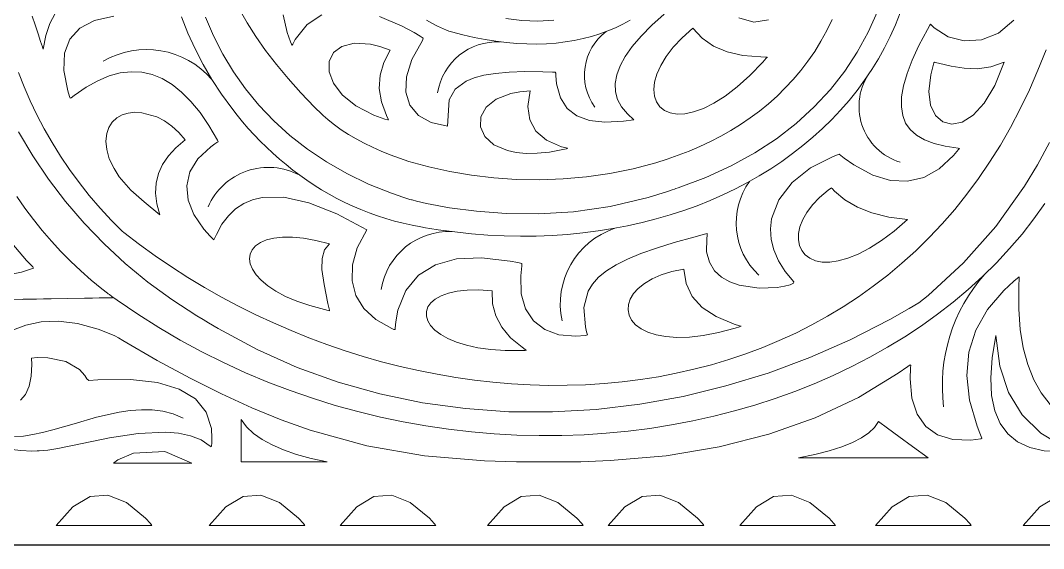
# Model space of a CAD drawing. Header units: inches. Extents: x 249 to 1192, y -18 to 440.
# Drawn here: x 711.818 to 712.481, y 263.882 to 264.225 of the extents above; entities that cross this region are included whole.
import ezdxf

# ---------------------------------------------------------------- set-up
doc = ezdxf.new("R2010")
doc.units = ezdxf.units.IN
doc.header["$MEASUREMENT"] = 0
doc.layers.add('KACA', color=141, linetype='Continuous', lineweight=30)
doc.layers.add('KUSEN', color=16, linetype='Continuous', lineweight=15)

# ---------------------------------------------------------------- blocks, each defined once
blk = doc.blocks.new('GORGA')
blk.add_lwpolyline([(366.59218, 151.19092), (367.59218, 151.19092), (367.59218, 149.19092), (366.59218, 149.19092)], close=True)
blk.add_lwpolyline([(366.59218, 151.19092), (367.59218, 151.19092), (367.59218, 149.19092), (366.59218, 149.19092)], close=True)
at = {"lineweight": 9}
for points in [[(366.76395, 149.45182), (366.77171, 149.43738), (366.78012, 149.42348), (366.79878, 149.39741), (366.81968, 149.37376), (366.84262, 149.35269), (366.84865, 149.34784), (366.85483, 149.34408), (366.86737, 149.33698), (366.89302, 149.32389), (366.91936, 149.31233), (366.94627, 149.30234), (366.97367, 149.29396), (367.00145, 149.28721), (367.0295, 149.28214), (367.05773, 149.27877), (367.08602, 149.27715), (367.11429, 149.2773), (367.14243, 149.27928), (367.17032, 149.2831), (367.19789, 149.2888), (367.22501, 149.29643), (367.25159, 149.30601), (367.27753, 149.31758), (367.30272, 149.33117), (367.30889, 149.33489), (367.31234, 149.33698), (367.31654, 149.33947), (367.33282, 149.34995), (367.34828, 149.36123), (367.36291, 149.37326), (367.37669, 149.386), (367.38959, 149.3994), (367.40161, 149.41341), (367.41272, 149.42799), (367.42291, 149.44308), (367.43216, 149.45866)], [(366.87547, 149.53672), (366.88144, 149.52334), (366.8885, 149.5104), (366.89667, 149.49795), (366.90598, 149.48606), (366.91644, 149.47476), (366.92807, 149.46412), (366.94089, 149.45417), (366.95492, 149.44498), (366.97019, 149.43658), (366.98671, 149.42904), (367.0045, 149.4224), (367.0061, 149.42186), (367.00689, 149.42157), (367.00846, 149.42101), (367.0116, 149.41993), (367.02409, 149.41604), (367.04863, 149.41027), (367.07233, 149.40688), (367.0949, 149.40548), (367.11602, 149.4057), (367.13539, 149.40716), (367.15269, 149.40949), (367.16762, 149.41231), (367.1741, 149.41379), (367.17708, 149.41452), (367.17744, 149.41461), (367.17846, 149.41491), (367.18245, 149.41615), (367.19028, 149.41881), (367.20526, 149.42477), (367.21933, 149.43156), (367.23252, 149.43912), (367.2448, 149.44739), (367.25619, 149.45633), (367.26669, 149.46588), (367.27629, 149.47598), (367.28501, 149.48658), (367.29283, 149.49763), (367.29976, 149.50907), (367.3058, 149.52085), (367.31095, 149.53292)], [(367.08521, 149.53094), (367.09545, 149.53037), (367.10583, 149.53074), (367.11621, 149.53203)], [(366.76395, 149.45182), (366.77171, 149.43738), (366.78012, 149.42348), (366.79878, 149.39741), (366.81968, 149.37376), (366.84262, 149.35269), (366.84865, 149.34784), (366.85483, 149.34408), (366.86737, 149.33698), (366.89302, 149.32389), (366.91936, 149.31233), (366.94627, 149.30234), (366.97367, 149.29396), (367.00145, 149.28721), (367.0295, 149.28214), (367.05773, 149.27877), (367.08602, 149.27715), (367.11429, 149.2773), (367.14243, 149.27928), (367.17032, 149.2831), (367.19789, 149.2888), (367.22501, 149.29643), (367.25159, 149.30601), (367.27753, 149.31758), (367.30272, 149.33117), (367.30889, 149.33489), (367.31234, 149.33698), (367.31654, 149.33947), (367.33282, 149.34995), (367.34828, 149.36123), (367.36291, 149.37326), (367.37669, 149.386), (367.38959, 149.3994), (367.40161, 149.41341), (367.41272, 149.42799), (367.42291, 149.44308), (367.43216, 149.45866)], [(366.87547, 149.53672), (366.88144, 149.52334), (366.8885, 149.5104), (366.89667, 149.49795), (366.90598, 149.48606), (366.91644, 149.47476), (366.92807, 149.46412), (366.94089, 149.45417), (366.95492, 149.44498), (366.97019, 149.43658), (366.98671, 149.42904), (367.0045, 149.4224), (367.0061, 149.42186), (367.00689, 149.42157), (367.00846, 149.42101), (367.0116, 149.41993), (367.02409, 149.41604), (367.04863, 149.41027), (367.07233, 149.40688), (367.0949, 149.40548), (367.11602, 149.4057), (367.13539, 149.40716), (367.15269, 149.40949), (367.16762, 149.41231), (367.1741, 149.41379), (367.17708, 149.41452), (367.17744, 149.41461), (367.17846, 149.41491), (367.18245, 149.41615), (367.19028, 149.41881), (367.20526, 149.42477), (367.21933, 149.43156), (367.23252, 149.43912), (367.2448, 149.44739), (367.25619, 149.45633), (367.26669, 149.46588), (367.27629, 149.47598), (367.28501, 149.48658), (367.29283, 149.49763), (367.29976, 149.50907), (367.3058, 149.52085), (367.31095, 149.53292)], [(367.08521, 149.53094), (367.09545, 149.53037), (367.10583, 149.53074), (367.11621, 149.53203)], [(367.26052, 149.53441), (367.25803, 149.52299), (367.25582, 149.51705), (367.25517, 149.51555), (367.25483, 149.5148), (367.25443, 149.51552), (367.25278, 149.51851), (367.24498, 149.52822), (367.23546, 149.5344)], [(367.19818, 149.53346), (367.18343, 149.52718), (367.17572, 149.52301), (367.17179, 149.52067), (367.1698, 149.51944), (367.17025, 149.51792), (367.17717, 149.50558), (367.18073, 149.49433), (367.1811, 149.48438), (367.17844, 149.47597), (367.17294, 149.46935), (367.16475, 149.46475), (367.15405, 149.46241), (367.1529, 149.47938), (367.14918, 149.48627), (367.14193, 149.49159), (367.13678, 149.49364), (367.13049, 149.49528), (367.12299, 149.49651), (367.11418, 149.4973), (367.104, 149.49766), (367.09234, 149.49757), (367.08594, 149.49736), (367.08427, 149.49729), (367.08395, 149.49668), (367.08389, 149.49524), (367.08335, 149.48985), (367.08086, 149.48075), (367.07648, 149.47382), (367.07022, 149.46894), (367.06207, 149.466), (367.05203, 149.46489), (367.04009, 149.4655), (367.03342, 149.46642), (367.0375, 149.47038), (367.04126, 149.47484), (367.04384, 149.47958), (367.04523, 149.4846), (367.04543, 149.48991), (367.04445, 149.4955), (367.04227, 149.50137), (367.03891, 149.50753), (367.03436, 149.51398), (367.02862, 149.52071), (367.02169, 149.52772), (367.01357, 149.53502)], [(366.96521, 149.53255), (366.95548, 149.52979), (366.94602, 149.5313)], [(367.37038, 149.53365), (367.38294, 149.53079), (367.39245, 149.52584), (367.39893, 149.5188), (367.40236, 149.50967), (367.40276, 149.49845), (367.40012, 149.48515), (367.39898, 149.48149), (367.39867, 149.48056), (367.39796, 149.48064), (367.396, 149.48216), (367.3883, 149.48754), (367.38076, 149.49178), (367.37339, 149.49487), (367.36618, 149.49681), (367.35913, 149.49761), (367.35226, 149.49726), (367.34555, 149.49577), (367.339, 149.49313), (367.33262, 149.48935), (367.32641, 149.48442), (367.32036, 149.47835), (367.31448, 149.47113), (367.30876, 149.46276), (367.30321, 149.45325), (367.30282, 149.45216), (367.30354, 149.45172), (367.30492, 149.45083), (367.30754, 149.44901), (367.31591, 149.44121), (367.32104, 149.43273), (367.32307, 149.42374), (367.32214, 149.41444), (367.31839, 149.40501), (367.31198, 149.39562), (367.30781, 149.391), (367.30549, 149.38872), (367.30386, 149.39215), (367.30024, 149.39872), (367.29609, 149.40424), (367.2914, 149.40872), (367.28618, 149.41219), (367.28043, 149.41465), (367.27416, 149.41614), (367.26006, 149.41626), (367.24392, 149.41269), (367.22577, 149.40557), (367.20645, 149.39506), (367.21253, 149.38354), (367.21566, 149.37251), (367.21593, 149.36214), (367.21342, 149.35264), (367.20824, 149.3442), (367.20048, 149.33701), (367.19023, 149.33126), (367.18877, 149.33065), (367.18808, 149.33045), (367.18802, 149.3315), (367.18765, 149.33555), (367.18627, 149.34309), (367.18113, 149.35591), (367.17293, 149.3657), (367.16188, 149.37249), (367.14816, 149.37628), (367.13197, 149.37708), (367.11349, 149.37491), (367.10854, 149.3739), (367.10601, 149.37332), (367.10587, 149.37182), (367.10664, 149.36538), (367.10625, 149.35377), (367.10344, 149.344), (367.09833, 149.3362), (367.09111, 149.33054), (367.0819, 149.32716), (367.07088, 149.32621), (367.06474, 149.3267), (367.06346, 149.32716), (367.06392, 149.32894), (367.06469, 149.33237), (367.06565, 149.34477), (367.06293, 149.3553), (367.06006, 149.35999), (367.05612, 149.36437), (367.05107, 149.36849), (367.04484, 149.37239), (367.0374, 149.37612), (367.02869, 149.37974), (367.01867, 149.3833), (367.00728, 149.38685), (366.99447, 149.39043), (366.98752, 149.39225), (366.98573, 149.3927), (366.9858, 149.39162), (366.98612, 149.38928), (366.98613, 149.38094), (366.98434, 149.37411), (366.98102, 149.36867), (366.97649, 149.36446), (366.97104, 149.36136), (366.96496, 149.35924), (366.95213, 149.3574), (366.94037, 149.35786), (366.93564, 149.35862), (366.93206, 149.35955), (366.92995, 149.36053), (366.92959, 149.36141), (366.93517, 149.36809), (366.9396, 149.37512), (366.94263, 149.38209), (366.94433, 149.38897), (366.94477, 149.39571), (366.94402, 149.40227), (366.93927, 149.41465), (366.93066, 149.42576), (366.91878, 149.43524), (366.90422, 149.44273), (366.90027, 149.44408), (366.89706, 149.44159), (366.89074, 149.43719), (366.87854, 149.43064), (366.86692, 149.42712), (366.85588, 149.42662), (366.84541, 149.42914), (366.83552, 149.43467), (366.82621, 149.44323), (366.82397, 149.44584), (366.82287, 149.44722), (366.82232, 149.44792), (366.82309, 149.44816), (366.83147, 149.44938), (366.83877, 149.45115), (366.84498, 149.45352), (366.85011, 149.45649), (366.85417, 149.4601), (366.85717, 149.46437), (366.85909, 149.46932), (366.85996, 149.47497), (366.85977, 149.48135), (366.85852, 149.48849), (366.85623, 149.49639), (366.8529, 149.5051), (366.84852, 149.51463), (366.84311, 149.52501), (366.8416, 149.52774), (366.84096, 149.52835), (366.84051, 149.52786), (366.83862, 149.52599), (366.8297, 149.52029), (366.81924, 149.51764), (366.80807, 149.51835), (366.79704, 149.5227), (366.78698, 149.531)], [(367.44625, 149.39781), (367.42693, 149.37529), (367.42427, 149.37259), (367.42292, 149.37125), (367.42235, 149.37034), (367.42495, 149.36937), (367.43018, 149.36771), (367.4407, 149.3656)], [(367.44416, 149.25358), (367.43068, 149.25203), (367.42338, 149.25181), (367.41993, 149.25184), (367.41872, 149.25187), (367.41316, 149.2524), (367.40656, 149.25349), (367.39093, 149.25671), (367.37316, 149.26035), (367.35463, 149.2632), (367.33667, 149.26407), (367.32833, 149.26338), (367.32064, 149.26174), (367.31378, 149.25901), (367.3079, 149.25503), (367.30724, 149.25444), (367.30707, 149.25512), (367.30691, 149.25682), (367.30676, 149.26012), (367.30713, 149.26632), (367.31052, 149.27706), (367.31745, 149.28562), (367.32792, 149.29198), (367.34194, 149.29615), (367.3595, 149.29813), (367.3806, 149.29792), (367.38643, 149.29753), (367.38775, 149.29849), (367.38917, 149.30069), (367.39254, 149.30453), (367.40139, 149.30992), (367.41306, 149.31229), (367.41995, 149.31234), (367.42361, 149.31203), (367.42349, 149.30796), (367.42391, 149.30039), (367.42524, 149.2938), (367.42754, 149.28848), (367.43087, 149.28469)], [(367.43606, 149.33005), (367.42744, 149.33344), (367.41749, 149.33546), (367.40629, 149.33586), (367.39391, 149.33437), (367.38041, 149.33071), (367.37327, 149.32798), (367.36961, 149.32638), (367.36739, 149.32522), (367.36452, 149.3235), (367.34219, 149.31056), (367.32092, 149.29901), (367.30056, 149.28879), (367.28093, 149.27982), (367.26187, 149.27205), (367.24319, 149.26541), (367.20636, 149.25523), (367.16909, 149.24874), (367.13002, 149.24542), (367.1094, 149.24477), (367.08783, 149.24472), (367.06766, 149.24488), (367.04867, 149.24555), (367.01227, 149.24876), (366.97798, 149.25446), (366.9458, 149.26265), (366.91573, 149.27334), (366.88778, 149.28652), (366.86194, 149.30219), (366.85581, 149.3065), (366.8543, 149.3076), (366.85375, 149.3075), (366.85392, 149.30566), (366.85426, 149.29859), (366.85316, 149.28605), (366.84978, 149.27573), (366.84418, 149.26775), (366.83646, 149.2622), (366.82668, 149.25922), (366.81494, 149.2589), (366.80836, 149.25978), (366.80779, 149.26014), (366.80827, 149.26125), (366.8092, 149.26346), (366.81091, 149.26783), (366.81579, 149.28476), (366.81756, 149.30079), (366.81623, 149.31592), (366.81178, 149.33016), (366.80422, 149.34349), (366.79356, 149.35592), (366.78706, 149.3618), (366.78352, 149.36465), (366.78376, 149.3577), (366.78383, 149.34366), (366.78288, 149.33063), (366.78092, 149.31866), (366.77799, 149.30777), (366.77409, 149.29801), (366.76925, 149.28941), (366.76348, 149.282)], [(367.26052, 149.53441), (367.25803, 149.52299), (367.25582, 149.51705), (367.25517, 149.51555), (367.25483, 149.5148), (367.25443, 149.51552), (367.25278, 149.51851), (367.24498, 149.52822), (367.23546, 149.5344)], [(367.19818, 149.53346), (367.18343, 149.52718), (367.17572, 149.52301), (367.17179, 149.52067), (367.1698, 149.51944), (367.17025, 149.51792), (367.17717, 149.50558), (367.18073, 149.49433), (367.1811, 149.48438), (367.17844, 149.47597), (367.17294, 149.46935), (367.16475, 149.46475), (367.15405, 149.46241), (367.1529, 149.47938), (367.14918, 149.48627), (367.14193, 149.49159), (367.13678, 149.49364), (367.13049, 149.49528), (367.12299, 149.49651), (367.11418, 149.4973), (367.104, 149.49766), (367.09234, 149.49757), (367.08594, 149.49736), (367.08427, 149.49729), (367.08395, 149.49668), (367.08389, 149.49524), (367.08335, 149.48985), (367.08086, 149.48075), (367.07648, 149.47382), (367.07022, 149.46894), (367.06207, 149.466), (367.05203, 149.46489), (367.04009, 149.4655), (367.03342, 149.46642), (367.0375, 149.47038), (367.04126, 149.47484), (367.04384, 149.47958), (367.04523, 149.4846), (367.04543, 149.48991), (367.04445, 149.4955), (367.04227, 149.50137), (367.03891, 149.50753), (367.03436, 149.51398), (367.02862, 149.52071), (367.02169, 149.52772), (367.01357, 149.53502)], [(366.96521, 149.53255), (366.95548, 149.52979), (366.94602, 149.5313)], [(367.37038, 149.53365), (367.38294, 149.53079), (367.39245, 149.52584), (367.39893, 149.5188), (367.40236, 149.50967), (367.40276, 149.49845), (367.40012, 149.48515), (367.39898, 149.48149), (367.39867, 149.48056), (367.39796, 149.48064), (367.396, 149.48216), (367.3883, 149.48754), (367.38076, 149.49178), (367.37339, 149.49487), (367.36618, 149.49681), (367.35913, 149.49761), (367.35226, 149.49726), (367.34555, 149.49577), (367.339, 149.49313), (367.33262, 149.48935), (367.32641, 149.48442), (367.32036, 149.47835), (367.31448, 149.47113), (367.30876, 149.46276), (367.30321, 149.45325), (367.30282, 149.45216), (367.30354, 149.45172), (367.30492, 149.45083), (367.30754, 149.44901), (367.31591, 149.44121), (367.32104, 149.43273), (367.32307, 149.42374), (367.32214, 149.41444), (367.31839, 149.40501), (367.31198, 149.39562), (367.30781, 149.391), (367.30549, 149.38872), (367.30386, 149.39215), (367.30024, 149.39872), (367.29609, 149.40424), (367.2914, 149.40872), (367.28618, 149.41219), (367.28043, 149.41465), (367.27416, 149.41614), (367.26006, 149.41626), (367.24392, 149.41269), (367.22577, 149.40557), (367.20645, 149.39506), (367.21253, 149.38354), (367.21566, 149.37251), (367.21593, 149.36214), (367.21342, 149.35264), (367.20824, 149.3442), (367.20048, 149.33701), (367.19023, 149.33126), (367.18877, 149.33065), (367.18808, 149.33045), (367.18802, 149.3315), (367.18765, 149.33555), (367.18627, 149.34309), (367.18113, 149.35591), (367.17293, 149.3657), (367.16188, 149.37249), (367.14816, 149.37628), (367.13197, 149.37708), (367.11349, 149.37491), (367.10854, 149.3739), (367.10601, 149.37332), (367.10587, 149.37182), (367.10664, 149.36538), (367.10625, 149.35377), (367.10344, 149.344), (367.09833, 149.3362), (367.09111, 149.33054), (367.0819, 149.32716), (367.07088, 149.32621), (367.06474, 149.3267), (367.06346, 149.32716), (367.06392, 149.32894), (367.06469, 149.33237), (367.06565, 149.34477), (367.06293, 149.3553), (367.06006, 149.35999), (367.05612, 149.36437), (367.05107, 149.36849), (367.04484, 149.37239), (367.0374, 149.37612), (367.02869, 149.37974), (367.01867, 149.3833), (367.00728, 149.38685), (366.99447, 149.39043), (366.98752, 149.39225), (366.98573, 149.3927), (366.9858, 149.39162), (366.98612, 149.38928), (366.98613, 149.38094), (366.98434, 149.37411), (366.98102, 149.36867), (366.97649, 149.36446), (366.97104, 149.36136), (366.96496, 149.35924), (366.95213, 149.3574), (366.94037, 149.35786), (366.93564, 149.35862), (366.93206, 149.35955), (366.92995, 149.36053), (366.92959, 149.36141), (366.93517, 149.36809), (366.9396, 149.37512), (366.94263, 149.38209), (366.94433, 149.38897), (366.94477, 149.39571), (366.94402, 149.40227), (366.93927, 149.41465), (366.93066, 149.42576), (366.91878, 149.43524), (366.90422, 149.44273), (366.90027, 149.44408), (366.89706, 149.44159), (366.89074, 149.43719), (366.87854, 149.43064), (366.86692, 149.42712), (366.85588, 149.42662), (366.84541, 149.42914), (366.83552, 149.43467), (366.82621, 149.44323), (366.82397, 149.44584), (366.82287, 149.44722), (366.82232, 149.44792), (366.82309, 149.44816), (366.83147, 149.44938), (366.83877, 149.45115), (366.84498, 149.45352), (366.85011, 149.45649), (366.85417, 149.4601), (366.85717, 149.46437), (366.85909, 149.46932), (366.85996, 149.47497), (366.85977, 149.48135), (366.85852, 149.48849), (366.85623, 149.49639), (366.8529, 149.5051), (366.84852, 149.51463), (366.84311, 149.52501), (366.8416, 149.52774), (366.84096, 149.52835), (366.84051, 149.52786), (366.83862, 149.52599), (366.8297, 149.52029), (366.81924, 149.51764), (366.80807, 149.51835), (366.79704, 149.5227), (366.78698, 149.531)], [(367.44625, 149.39781), (367.42693, 149.37529), (367.42427, 149.37259), (367.42292, 149.37125), (367.42235, 149.37034), (367.42495, 149.36937), (367.43018, 149.36771), (367.4407, 149.3656)], [(367.44416, 149.25358), (367.43068, 149.25203), (367.42338, 149.25181), (367.41993, 149.25184), (367.41872, 149.25187), (367.41316, 149.2524), (367.40656, 149.25349), (367.39093, 149.25671), (367.37316, 149.26035), (367.35463, 149.2632), (367.33667, 149.26407), (367.32833, 149.26338), (367.32064, 149.26174), (367.31378, 149.25901), (367.3079, 149.25503), (367.30724, 149.25444), (367.30707, 149.25512), (367.30691, 149.25682), (367.30676, 149.26012), (367.30713, 149.26632), (367.31052, 149.27706), (367.31745, 149.28562), (367.32792, 149.29198), (367.34194, 149.29615), (367.3595, 149.29813), (367.3806, 149.29792), (367.38643, 149.29753), (367.38775, 149.29849), (367.38917, 149.30069), (367.39254, 149.30453), (367.40139, 149.30992), (367.41306, 149.31229), (367.41995, 149.31234), (367.42361, 149.31203), (367.42349, 149.30796), (367.42391, 149.30039), (367.42524, 149.2938), (367.42754, 149.28848), (367.43087, 149.28469)], [(367.43606, 149.33005), (367.42744, 149.33344), (367.41749, 149.33546), (367.40629, 149.33586), (367.39391, 149.33437), (367.38041, 149.33071), (367.37327, 149.32798), (367.36961, 149.32638), (367.36739, 149.32522), (367.36452, 149.3235), (367.34219, 149.31056), (367.32092, 149.29901), (367.30056, 149.28879), (367.28093, 149.27982), (367.26187, 149.27205), (367.24319, 149.26541), (367.20636, 149.25523), (367.16909, 149.24874), (367.13002, 149.24542), (367.1094, 149.24477), (367.08783, 149.24472), (367.06766, 149.24488), (367.04867, 149.24555), (367.01227, 149.24876), (366.97798, 149.25446), (366.9458, 149.26265), (366.91573, 149.27334), (366.88778, 149.28652), (366.86194, 149.30219), (366.85581, 149.3065), (366.8543, 149.3076), (366.85375, 149.3075), (366.85392, 149.30566), (366.85426, 149.29859), (366.85316, 149.28605), (366.84978, 149.27573), (366.84418, 149.26775), (366.83646, 149.2622), (366.82668, 149.25922), (366.81494, 149.2589), (366.80836, 149.25978), (366.80779, 149.26014), (366.80827, 149.26125), (366.8092, 149.26346), (366.81091, 149.26783), (366.81579, 149.28476), (366.81756, 149.30079), (366.81623, 149.31592), (366.81178, 149.33016), (366.80422, 149.34349), (366.79356, 149.35592), (366.78706, 149.3618), (366.78352, 149.36465), (366.78376, 149.3577), (366.78383, 149.34366), (366.78288, 149.33063), (366.78092, 149.31866), (366.77799, 149.30777), (366.77409, 149.29801), (366.76925, 149.28941), (366.76348, 149.282)], [(367.43321, 149.41672), (367.42794, 149.40921), (367.42244, 149.40189), (367.41673, 149.39478), (367.4108, 149.38788), (367.40466, 149.3812), (367.39831, 149.37474), (367.39175, 149.36853), (367.38498, 149.36255), (367.37802, 149.35683), (367.37446, 149.35407), (367.37401, 149.35373), (367.37324, 149.35316), (367.37157, 149.35197), (367.36824, 149.34959), (367.35477, 149.34044), (367.34112, 149.33182), (367.3273, 149.32373), (367.31332, 149.31616), (367.2992, 149.3091), (367.28495, 149.30256), (367.27059, 149.29652), (367.25613, 149.29099), (367.24159, 149.28595), (367.22697, 149.2814), (367.2123, 149.27734), (367.19759, 149.27376), (367.18285, 149.27066), (367.16809, 149.26802), (367.15334, 149.26586), (367.1386, 149.26415), (367.12389, 149.2629), (367.10922, 149.2621), (367.09461, 149.26175), (367.08008, 149.26184), (367.06562, 149.26236), (367.05127, 149.26332), (367.03704, 149.26469), (367.02293, 149.26649), (367.00897, 149.26871), (366.99516, 149.27133), (366.98153, 149.27436), (366.96808, 149.27779), (366.95484, 149.28162), (366.9418, 149.28584), (366.929, 149.29044), (366.91644, 149.29542), (366.90414, 149.30077), (366.8921, 149.3065), (366.88036, 149.31259), (366.86891, 149.31903), (366.85778, 149.32584), (366.84698, 149.33299), (366.83652, 149.34049), (366.82642, 149.34833), (366.81668, 149.3565), (366.80734, 149.365), (366.79839, 149.37382), (366.78986, 149.38296), (366.78176, 149.39242), (366.7741, 149.40219), (366.7669, 149.41226)], [(367.43321, 149.41672), (367.42794, 149.40921), (367.42244, 149.40189), (367.41673, 149.39478), (367.4108, 149.38788), (367.40466, 149.3812), (367.39831, 149.37474), (367.39175, 149.36853), (367.38498, 149.36255), (367.37802, 149.35683), (367.37446, 149.35407), (367.37401, 149.35373), (367.37324, 149.35316), (367.37157, 149.35197), (367.36824, 149.34959), (367.35477, 149.34044), (367.34112, 149.33182), (367.3273, 149.32373), (367.31332, 149.31616), (367.2992, 149.3091), (367.28495, 149.30256), (367.27059, 149.29652), (367.25613, 149.29099), (367.24159, 149.28595), (367.22697, 149.2814), (367.2123, 149.27734), (367.19759, 149.27376), (367.18285, 149.27066), (367.16809, 149.26802), (367.15334, 149.26586), (367.1386, 149.26415), (367.12389, 149.2629), (367.10922, 149.2621), (367.09461, 149.26175), (367.08008, 149.26184), (367.06562, 149.26236), (367.05127, 149.26332), (367.03704, 149.26469), (367.02293, 149.26649), (367.00897, 149.26871), (366.99516, 149.27133), (366.98153, 149.27436), (366.96808, 149.27779), (366.95484, 149.28162), (366.9418, 149.28584), (366.929, 149.29044), (366.91644, 149.29542), (366.90414, 149.30077), (366.8921, 149.3065), (366.88036, 149.31259), (366.86891, 149.31903), (366.85778, 149.32584), (366.84698, 149.33299), (366.83652, 149.34049), (366.82642, 149.34833), (366.81668, 149.3565), (366.80734, 149.365), (366.79839, 149.37382), (366.78986, 149.38296), (366.78176, 149.39242), (366.7741, 149.40219), (366.7669, 149.41226)], [(366.86062, 149.53571), (366.8637, 149.52803), (366.86711, 149.52052), (366.87082, 149.51317), (366.87484, 149.50599), (366.87916, 149.49898), (366.88377, 149.49216), (366.88866, 149.48552), (366.89384, 149.47906), (366.89929, 149.4728), (366.90501, 149.46673), (366.91099, 149.46087), (366.91722, 149.45521), (366.92371, 149.44976), (366.93044, 149.44452), (366.93741, 149.4395), (366.94461, 149.4347), (366.95203, 149.43013), (366.95968, 149.42578), (366.96754, 149.42167), (366.9756, 149.4178), (366.98387, 149.41418), (366.99233, 149.4108), (367.00098, 149.40767), (367.00982, 149.40479), (367.01883, 149.40218), (367.02801, 149.39983), (367.03735, 149.39775), (367.04686, 149.39594), (367.05652, 149.39441), (367.06632, 149.39315), (367.07626, 149.39219), (367.08634, 149.39151), (367.09655, 149.39113), (367.10688, 149.39104), (367.11732, 149.39126), (367.12788, 149.39178), (367.13853, 149.39261), (367.14929, 149.39376), (367.16014, 149.39523), (367.16559, 149.39608), (367.16835, 149.39654), (367.17127, 149.39701), (367.17707, 149.3981), (367.1828, 149.39937), (367.18845, 149.40081), (367.19402, 149.40242), (367.19951, 149.40421), (367.20493, 149.40615), (367.21026, 149.40826), (367.21551, 149.41053), (367.22067, 149.41295), (367.22575, 149.41552), (367.23074, 149.41824), (367.23564, 149.4211), (367.24045, 149.42409), (367.24516, 149.42723), (367.24978, 149.43049), (367.25431, 149.43388), (367.25874, 149.4374), (367.26307, 149.44103), (367.2673, 149.44478), (367.27142, 149.44864), (367.27545, 149.45261), (367.27936, 149.45669), (367.28318, 149.46087), (367.28688, 149.46514), (367.29047, 149.46951), (367.29395, 149.47397), (367.30058, 149.48314), (367.30673, 149.49262), (367.31241, 149.50239), (367.3176, 149.51242), (367.32229, 149.52266), (367.32646, 149.5331)], [(367.03572, 149.531), (367.04037, 149.52846), (367.0452, 149.52613), (367.05021, 149.52403), (367.05539, 149.52214), (367.06073, 149.52049), (367.06625, 149.51907), (367.07192, 149.51788), (367.07776, 149.51693), (367.08374, 149.51623), (367.08988, 149.51577), (367.09617, 149.51557), (367.1026, 149.51562), (367.10918, 149.51593), (367.11589, 149.5165), (367.12274, 149.51734), (367.12972, 149.51845), (367.13682, 149.51983), (367.14405, 149.5215), (367.1514, 149.52344), (367.15326, 149.52397), (367.15415, 149.52424), (367.15466, 149.52445), (367.15666, 149.52532), (367.16052, 149.52713), (367.1642, 149.52903), (367.16771, 149.53102)], [(366.86062, 149.53571), (366.8637, 149.52803), (366.86711, 149.52052), (366.87082, 149.51317), (366.87484, 149.50599), (366.87916, 149.49898), (366.88377, 149.49216), (366.88866, 149.48552), (366.89384, 149.47906), (366.89929, 149.4728), (366.90501, 149.46673), (366.91099, 149.46087), (366.91722, 149.45521), (366.92371, 149.44976), (366.93044, 149.44452), (366.93741, 149.4395), (366.94461, 149.4347), (366.95203, 149.43013), (366.95968, 149.42578), (366.96754, 149.42167), (366.9756, 149.4178), (366.98387, 149.41418), (366.99233, 149.4108), (367.00098, 149.40767), (367.00982, 149.40479), (367.01883, 149.40218), (367.02801, 149.39983), (367.03735, 149.39775), (367.04686, 149.39594), (367.05652, 149.39441), (367.06632, 149.39315), (367.07626, 149.39219), (367.08634, 149.39151), (367.09655, 149.39113), (367.10688, 149.39104), (367.11732, 149.39126), (367.12788, 149.39178), (367.13853, 149.39261), (367.14929, 149.39376), (367.16014, 149.39523), (367.16559, 149.39608), (367.16835, 149.39654), (367.17127, 149.39701), (367.17707, 149.3981), (367.1828, 149.39937), (367.18845, 149.40081), (367.19402, 149.40242), (367.19951, 149.40421), (367.20493, 149.40615), (367.21026, 149.40826), (367.21551, 149.41053), (367.22067, 149.41295), (367.22575, 149.41552), (367.23074, 149.41824), (367.23564, 149.4211), (367.24045, 149.42409), (367.24516, 149.42723), (367.24978, 149.43049), (367.25431, 149.43388), (367.25874, 149.4374), (367.26307, 149.44103), (367.2673, 149.44478), (367.27142, 149.44864), (367.27545, 149.45261), (367.27936, 149.45669), (367.28318, 149.46087), (367.28688, 149.46514), (367.29047, 149.46951), (367.29395, 149.47397), (367.30058, 149.48314), (367.30673, 149.49262), (367.31241, 149.50239), (367.3176, 149.51242), (367.32229, 149.52266), (367.32646, 149.5331)], [(367.03572, 149.531), (367.04037, 149.52846), (367.0452, 149.52613), (367.05021, 149.52403), (367.05539, 149.52214), (367.06073, 149.52049), (367.06625, 149.51907), (367.07192, 149.51788), (367.07776, 149.51693), (367.08374, 149.51623), (367.08988, 149.51577), (367.09617, 149.51557), (367.1026, 149.51562), (367.10918, 149.51593), (367.11589, 149.5165), (367.12274, 149.51734), (367.12972, 149.51845), (367.13682, 149.51983), (367.14405, 149.5215), (367.1514, 149.52344), (367.15326, 149.52397), (367.15415, 149.52424), (367.15466, 149.52445), (367.15666, 149.52532), (367.16052, 149.52713), (367.1642, 149.52903), (367.16771, 149.53102)], [(367.28902, 149.53833), (367.28399, 149.52939), (367.27831, 149.5204), (367.27198, 149.51135), (367.26501, 149.50226), (367.25738, 149.49312), (367.24911, 149.48393), (367.24018, 149.47469), (367.23548, 149.47005), (367.23436, 149.46898), (367.23341, 149.46812), (367.23146, 149.46644), (367.22734, 149.46316), (367.22294, 149.46), (367.21828, 149.45697), (367.21336, 149.45406), (367.20819, 149.45129), (367.20279, 149.44866), (367.19717, 149.44616), (367.19134, 149.44381), (367.17911, 149.43954), (367.16617, 149.43588), (367.15263, 149.43286), (367.13858, 149.4305), (367.12412, 149.42883), (367.10933, 149.42787), (367.09431, 149.42766), (367.07915, 149.42821), (367.06395, 149.42956), (367.0488, 149.43173), (367.03379, 149.43475), (367.01901, 149.43864), (367.01174, 149.44093), (367.00457, 149.44344), (366.9975, 149.44618), (366.99054, 149.44916), (366.98372, 149.45237), (366.97703, 149.45583), (366.9705, 149.45954), (366.96414, 149.46349), (366.95794, 149.46769), (366.95194, 149.47215), (366.94613, 149.47687), (366.94054, 149.48185), (366.93516, 149.48709), (366.93003, 149.49261), (366.92513, 149.49839), (366.92049, 149.50445), (366.91613, 149.51079), (366.91204, 149.51741), (366.90824, 149.52431), (366.90475, 149.5315)], [(367.43208, 149.49719), (367.42847, 149.48792), (367.42449, 149.47873), (367.42015, 149.46963), (367.41544, 149.46064), (367.41035, 149.45175), (367.40489, 149.44299), (367.39905, 149.43435), (367.39283, 149.42585), (367.38622, 149.41749), (367.37922, 149.40929), (367.37183, 149.40124), (367.36798, 149.39729), (367.36602, 149.39532), (367.36503, 149.39435), (367.3638, 149.39337), (367.35373, 149.38567), (367.34345, 149.37827), (367.333, 149.37116), (367.32237, 149.36434), (367.31157, 149.35783), (367.30062, 149.35161), (367.28953, 149.3457), (367.2783, 149.34009), (367.26694, 149.3348), (367.25547, 149.32981), (367.2439, 149.32514), (367.23223, 149.32079), (367.22048, 149.31676), (367.20865, 149.31305), (367.19676, 149.30967), (367.18481, 149.30662), (367.17282, 149.3039), (367.1608, 149.30151), (367.14875, 149.29946), (367.13668, 149.29775), (367.12461, 149.29638), (367.11255, 149.29536), (367.1005, 149.29469), (367.08848, 149.29436), (367.07649, 149.29439), (367.06455, 149.29478), (367.05266, 149.29552), (367.04084, 149.29663), (367.02909, 149.2981), (367.01743, 149.29994), (367.00587, 149.30215), (366.99441, 149.30474), (366.98306, 149.3077), (366.97184, 149.31103), (366.96076, 149.31475), (366.94982, 149.31886), (366.93904, 149.32335), (366.92842, 149.32823), (366.91798, 149.3335), (366.90772, 149.33916), (366.89766, 149.34523), (366.8878, 149.35169), (366.87816, 149.35856), (366.86875, 149.36584), (366.85957, 149.37352), (366.85063, 149.38162), (366.84195, 149.39013), (366.83354, 149.39906), (366.8254, 149.40841), (366.81755, 149.41818), (366.80999, 149.42837), (366.80274, 149.439), (366.7958, 149.45005), (366.78919, 149.46154), (366.78291, 149.47347), (366.77698, 149.48584), (366.77141, 149.49864), (366.7662, 149.5119)], [(367.28902, 149.53833), (367.28399, 149.52939), (367.27831, 149.5204), (367.27198, 149.51135), (367.26501, 149.50226), (367.25738, 149.49312), (367.24911, 149.48393), (367.24018, 149.47469), (367.23548, 149.47005), (367.23436, 149.46898), (367.23341, 149.46812), (367.23146, 149.46644), (367.22734, 149.46316), (367.22294, 149.46), (367.21828, 149.45697), (367.21336, 149.45406), (367.20819, 149.45129), (367.20279, 149.44866), (367.19717, 149.44616), (367.19134, 149.44381), (367.17911, 149.43954), (367.16617, 149.43588), (367.15263, 149.43286), (367.13858, 149.4305), (367.12412, 149.42883), (367.10933, 149.42787), (367.09431, 149.42766), (367.07915, 149.42821), (367.06395, 149.42956), (367.0488, 149.43173), (367.03379, 149.43475), (367.01901, 149.43864), (367.01174, 149.44093), (367.00457, 149.44344), (366.9975, 149.44618), (366.99054, 149.44916), (366.98372, 149.45237), (366.97703, 149.45583), (366.9705, 149.45954), (366.96414, 149.46349), (366.95794, 149.46769), (366.95194, 149.47215), (366.94613, 149.47687), (366.94054, 149.48185), (366.93516, 149.48709), (366.93003, 149.49261), (366.92513, 149.49839), (366.92049, 149.50445), (366.91613, 149.51079), (366.91204, 149.51741), (366.90824, 149.52431), (366.90475, 149.5315)], [(367.43208, 149.49719), (367.42847, 149.48792), (367.42449, 149.47873), (367.42015, 149.46963), (367.41544, 149.46064), (367.41035, 149.45175), (367.40489, 149.44299), (367.39905, 149.43435), (367.39283, 149.42585), (367.38622, 149.41749), (367.37922, 149.40929), (367.37183, 149.40124), (367.36798, 149.39729), (367.36602, 149.39532), (367.36503, 149.39435), (367.3638, 149.39337), (367.35373, 149.38567), (367.34345, 149.37827), (367.333, 149.37116), (367.32237, 149.36434), (367.31157, 149.35783), (367.30062, 149.35161), (367.28953, 149.3457), (367.2783, 149.34009), (367.26694, 149.3348), (367.25547, 149.32981), (367.2439, 149.32514), (367.23223, 149.32079), (367.22048, 149.31676), (367.20865, 149.31305), (367.19676, 149.30967), (367.18481, 149.30662), (367.17282, 149.3039), (367.1608, 149.30151), (367.14875, 149.29946), (367.13668, 149.29775), (367.12461, 149.29638), (367.11255, 149.29536), (367.1005, 149.29469), (367.08848, 149.29436), (367.07649, 149.29439), (367.06455, 149.29478), (367.05266, 149.29552), (367.04084, 149.29663), (367.02909, 149.2981), (367.01743, 149.29994), (367.00587, 149.30215), (366.99441, 149.30474), (366.98306, 149.3077), (366.97184, 149.31103), (366.96076, 149.31475), (366.94982, 149.31886), (366.93904, 149.32335), (366.92842, 149.32823), (366.91798, 149.3335), (366.90772, 149.33916), (366.89766, 149.34523), (366.8878, 149.35169), (366.87816, 149.35856), (366.86875, 149.36584), (366.85957, 149.37352), (366.85063, 149.38162), (366.84195, 149.39013), (366.83354, 149.39906), (366.8254, 149.40841), (366.81755, 149.41818), (366.80999, 149.42837), (366.80274, 149.439), (366.7958, 149.45005), (366.78919, 149.46154), (366.78291, 149.47347), (366.77698, 149.48584), (366.77141, 149.49864), (366.7662, 149.5119)], [(367.42328, 149.53369), (367.42136, 149.52796), (367.41943, 149.52223), (367.41776, 149.51722), (367.41657, 149.51369), (367.41624, 149.51269), (367.41612, 149.51234), (367.41436, 149.52105), (367.41178, 149.52877), (367.40828, 149.53536)], [(367.42328, 149.53369), (367.42136, 149.52796), (367.41943, 149.52223), (367.41776, 149.51722), (367.41657, 149.51369), (367.41624, 149.51269), (367.41612, 149.51234), (367.41436, 149.52105), (367.41178, 149.52877), (367.40828, 149.53536)], [(367.32544, 149.27317), (367.33185, 149.27588), (367.33852, 149.27761), (367.34541, 149.27847), (367.35246, 149.27857), (367.35965, 149.27803), (367.36691, 149.27696), (367.38153, 149.27364), (367.39595, 149.26952), (367.40985, 149.26548), (367.41649, 149.26376), (367.42286, 149.2624), (367.42893, 149.2615), (367.43465, 149.26118)], [(367.43503, 149.34981), (367.42975, 149.3501), (367.42909, 149.35011), (367.42721, 149.35014), (367.42428, 149.3502), (367.42049, 149.35027), (367.41601, 149.35035), (367.411, 149.35044), (367.40012, 149.35064), (367.38924, 149.35085), (367.38424, 149.35094), (367.37975, 149.35102), (367.37596, 149.35109), (367.37304, 149.35114), (367.37116, 149.35118), (367.37049, 149.35119)], [(367.32544, 149.27317), (367.33185, 149.27588), (367.33852, 149.27761), (367.34541, 149.27847), (367.35246, 149.27857), (367.35965, 149.27803), (367.36691, 149.27696), (367.38153, 149.27364), (367.39595, 149.26952), (367.40985, 149.26548), (367.41649, 149.26376), (367.42286, 149.2624), (367.42893, 149.2615), (367.43465, 149.26118)], [(367.43503, 149.34981), (367.42975, 149.3501), (367.42909, 149.35011), (367.42721, 149.35014), (367.42428, 149.3502), (367.42049, 149.35027), (367.41601, 149.35035), (367.411, 149.35044), (367.40012, 149.35064), (367.38924, 149.35085), (367.38424, 149.35094), (367.37975, 149.35102), (367.37596, 149.35109), (367.37304, 149.35114), (367.37116, 149.35118), (367.37049, 149.35119)]]:
    blk.add_lwpolyline(points, dxfattribs=at)
for points in [[(366.99505, 149.52585), (367.002, 149.51967), (367.00777, 149.51353), (367.0124, 149.50751), (367.01593, 149.50169), (367.0184, 149.49613), (367.01986, 149.49092), (367.02035, 149.48612), (367.01991, 149.48181), (367.01859, 149.47806), (367.01643, 149.47495), (367.01348, 149.47255), (367.00977, 149.47093), (367.00535, 149.47018), (367.00027, 149.47035), (366.99456, 149.47153), (366.98828, 149.47379), (366.98146, 149.47721), (366.97414, 149.48185), (366.96638, 149.48779), (366.95821, 149.49511), (366.94968, 149.50388), (366.9475, 149.50631), (366.94695, 149.50693), (366.94683, 149.50714), (366.94704, 149.50714), (366.94784, 149.50713), (366.95099, 149.50717), (366.96268, 149.50818), (366.97293, 149.51055), (366.98175, 149.51428), (366.98912, 149.51938), (366.99505, 149.52585)], [(366.99505, 149.52585), (367.002, 149.51967), (367.00777, 149.51353), (367.0124, 149.50751), (367.01593, 149.50169), (367.0184, 149.49613), (367.01986, 149.49092), (367.02035, 149.48612), (367.01991, 149.48181), (367.01859, 149.47806), (367.01643, 149.47495), (367.01348, 149.47255), (367.00977, 149.47093), (367.00535, 149.47018), (367.00027, 149.47035), (366.99456, 149.47153), (366.98828, 149.47379), (366.98146, 149.47721), (366.97414, 149.48185), (366.96638, 149.48779), (366.95821, 149.49511), (366.94968, 149.50388), (366.9475, 149.50631), (366.94695, 149.50693), (366.94683, 149.50714), (366.94704, 149.50714), (366.94784, 149.50713), (366.95099, 149.50717), (366.96268, 149.50818), (366.97293, 149.51055), (366.98175, 149.51428), (366.98912, 149.51938), (366.99505, 149.52585)], [(367.19116, 149.51169), (367.19792, 149.51398), (367.20409, 149.51543), (367.21461, 149.51605), (367.22262, 149.51407), (367.22805, 149.50998), (367.23081, 149.50428), (367.23083, 149.4975), (367.22801, 149.49012), (367.22229, 149.48266), (367.21358, 149.47562), (367.20179, 149.4695), (367.19472, 149.46694), (367.19283, 149.46637), (367.19228, 149.46637), (367.19258, 149.46694), (367.19368, 149.4692), (367.19692, 149.47812), (367.19829, 149.48683), (367.19778, 149.49533), (367.19541, 149.50361), (367.19116, 149.51169)], [(367.19116, 149.51169), (367.19792, 149.51398), (367.20409, 149.51543), (367.21461, 149.51605), (367.22262, 149.51407), (367.22805, 149.50998), (367.23081, 149.50428), (367.23083, 149.4975), (367.22801, 149.49012), (367.22229, 149.48266), (367.21358, 149.47562), (367.20179, 149.4695), (367.19472, 149.46694), (367.19283, 149.46637), (367.19228, 149.46637), (367.19258, 149.46694), (367.19368, 149.4692), (367.19692, 149.47812), (367.19829, 149.48683), (367.19778, 149.49533), (367.19541, 149.50361), (367.19116, 149.51169)], [(366.79339, 149.50386), (366.79945, 149.48869), (366.80625, 149.47729), (366.8134, 149.46945), (366.82052, 149.46494), (366.82723, 149.46355), (366.83313, 149.46505), (366.83784, 149.46922), (366.84097, 149.47585), (366.84214, 149.48472), (366.84095, 149.4956), (366.83936, 149.50173), (366.83885, 149.50332), (366.8385, 149.50382), (366.83799, 149.50369), (366.83596, 149.50316), (366.8277, 149.50121), (366.81924, 149.49985), (366.81066, 149.49954), (366.80202, 149.50072), (366.79339, 149.50386)], [(366.79339, 149.50386), (366.79945, 149.48869), (366.80625, 149.47729), (366.8134, 149.46945), (366.82052, 149.46494), (366.82723, 149.46355), (366.83313, 149.46505), (366.83784, 149.46922), (366.84097, 149.47585), (366.84214, 149.48472), (366.84095, 149.4956), (366.83936, 149.50173), (366.83885, 149.50332), (366.8385, 149.50382), (366.83799, 149.50369), (366.83596, 149.50316), (366.8277, 149.50121), (366.81924, 149.49985), (366.81066, 149.49954), (366.80202, 149.50072), (366.79339, 149.50386)], [(367.10041, 149.4852), (367.10713, 149.48469), (367.11307, 149.48357), (367.12263, 149.47983), (367.12909, 149.47457), (367.13246, 149.46839), (367.13274, 149.46189), (367.12994, 149.45567), (367.12407, 149.45033), (367.11512, 149.44646), (367.10949, 149.44527), (367.1031, 149.44467), (367.09594, 149.44474), (367.08802, 149.44556), (367.07934, 149.44719), (367.07704, 149.44773), (367.07633, 149.44794), (367.07652, 149.44799), (367.07727, 149.44819), (367.08014, 149.44904), (367.08986, 149.45336), (367.09675, 149.45913), (367.1008, 149.46636), (367.10202, 149.47505), (367.10041, 149.4852)], [(367.10041, 149.4852), (367.10713, 149.48469), (367.11307, 149.48357), (367.12263, 149.47983), (367.12909, 149.47457), (367.13246, 149.46839), (367.13274, 149.46189), (367.12994, 149.45567), (367.12407, 149.45033), (367.11512, 149.44646), (367.10949, 149.44527), (367.1031, 149.44467), (367.09594, 149.44474), (367.08802, 149.44556), (367.07934, 149.44719), (367.07704, 149.44773), (367.07633, 149.44794), (367.07652, 149.44799), (367.07727, 149.44819), (367.08014, 149.44904), (367.08986, 149.45336), (367.09675, 149.45913), (367.1008, 149.46636), (367.10202, 149.47505), (367.10041, 149.4852)], [(367.32403, 149.45337), (367.32825, 149.4583), (367.33278, 149.46242), (367.33754, 149.46575), (367.34241, 149.46829), (367.3521, 149.47107), (367.35672, 149.47132), (367.36106, 149.47082), (367.365, 149.46958), (367.36846, 149.46763), (367.37134, 149.46495), (367.37352, 149.46157), (367.37491, 149.45749), (367.37541, 149.45272), (367.37492, 149.44728), (367.37333, 149.44117), (367.37018, 149.43485), (367.36681, 149.42951), (367.35935, 149.42084), (367.35068, 149.41326), (367.34059, 149.40488), (367.3425, 149.412), (367.34328, 149.41882), (367.34291, 149.42534), (367.34141, 149.43155), (367.33878, 149.43746), (367.335, 149.44307), (367.33008, 149.44837), (367.32403, 149.45337)], [(367.32403, 149.45337), (367.32825, 149.4583), (367.33278, 149.46242), (367.33754, 149.46575), (367.34241, 149.46829), (367.3521, 149.47107), (367.35672, 149.47132), (367.36106, 149.47082), (367.365, 149.46958), (367.36846, 149.46763), (367.37134, 149.46495), (367.37352, 149.46157), (367.37491, 149.45749), (367.37541, 149.45272), (367.37492, 149.44728), (367.37333, 149.44117), (367.37018, 149.43485), (367.36681, 149.42951), (367.35935, 149.42084), (367.35068, 149.41326), (367.34059, 149.40488), (367.3425, 149.412), (367.34328, 149.41882), (367.34291, 149.42534), (367.34141, 149.43155), (367.33878, 149.43746), (367.335, 149.44307), (367.33008, 149.44837), (367.32403, 149.45337)], [(366.85595, 149.40179), (366.86465, 149.39436), (366.8729, 149.3882), (366.88066, 149.38327), (366.88793, 149.37947), (366.89466, 149.37675), (366.90083, 149.37503), (366.90641, 149.37424), (366.91137, 149.3743), (366.91569, 149.37515), (366.91935, 149.37672), (366.9223, 149.37893), (366.92453, 149.38172), (366.926, 149.385), (366.9267, 149.38872), (366.92659, 149.3928), (366.92564, 149.39716), (366.92383, 149.40174), (366.92113, 149.40647), (366.91751, 149.41127), (366.91294, 149.41608), (366.90741, 149.42082), (366.90587, 149.42198), (366.90531, 149.42234), (366.90522, 149.42223), (366.90487, 149.42183), (366.90338, 149.42024), (366.8966, 149.41451), (366.88847, 149.4098), (366.87898, 149.40611), (366.86814, 149.40344), (366.85595, 149.40179)], [(366.85595, 149.40179), (366.86465, 149.39436), (366.8729, 149.3882), (366.88066, 149.38327), (366.88793, 149.37947), (366.89466, 149.37675), (366.90083, 149.37503), (366.90641, 149.37424), (366.91137, 149.3743), (366.91569, 149.37515), (366.91935, 149.37672), (366.9223, 149.37893), (366.92453, 149.38172), (366.926, 149.385), (366.9267, 149.38872), (366.92659, 149.3928), (366.92564, 149.39716), (366.92383, 149.40174), (366.92113, 149.40647), (366.91751, 149.41127), (366.91294, 149.41608), (366.90741, 149.42082), (366.90587, 149.42198), (366.90531, 149.42234), (366.90522, 149.42223), (366.90487, 149.42183), (366.90338, 149.42024), (366.8966, 149.41451), (366.88847, 149.4098), (366.87898, 149.40611), (366.86814, 149.40344), (366.85595, 149.40179)], [(367.23052, 149.38614), (367.23931, 149.38833), (367.24733, 149.38972), (367.25456, 149.39039), (367.261, 149.39038), (367.26662, 149.38976), (367.27142, 149.38857), (367.27537, 149.38689), (367.27846, 149.38477), (367.28068, 149.38226), (367.28202, 149.37943), (367.28245, 149.37633), (367.28196, 149.37302), (367.28055, 149.36956), (367.27818, 149.36601), (367.27486, 149.36242), (367.27056, 149.35886), (367.26527, 149.35538), (367.25897, 149.35204), (367.25165, 149.3489), (367.2433, 149.34602), (367.23389, 149.34345), (367.23137, 149.34287), (367.23054, 149.34275), (367.23059, 149.34298), (367.2308, 149.3439), (367.2316, 149.34744), (367.23412, 149.35973), (367.23544, 149.36934), (367.23539, 149.37667), (367.2338, 149.38214), (367.23052, 149.38614)], [(367.23052, 149.38614), (367.23931, 149.38833), (367.24733, 149.38972), (367.25456, 149.39039), (367.261, 149.39038), (367.26662, 149.38976), (367.27142, 149.38857), (367.27537, 149.38689), (367.27846, 149.38477), (367.28068, 149.38226), (367.28202, 149.37943), (367.28245, 149.37633), (367.28196, 149.37302), (367.28055, 149.36956), (367.27818, 149.36601), (367.27486, 149.36242), (367.27056, 149.35886), (367.26527, 149.35538), (367.25897, 149.35204), (367.25165, 149.3489), (367.2433, 149.34602), (367.23389, 149.34345), (367.23137, 149.34287), (367.23054, 149.34275), (367.23059, 149.34298), (367.2308, 149.3439), (367.2316, 149.34744), (367.23412, 149.35973), (367.23544, 149.36934), (367.23539, 149.37667), (367.2338, 149.38214), (367.23052, 149.38614)], [(367.00083, 149.36969), (367.00868, 149.36805), (367.01556, 149.3659), (367.02149, 149.36333), (367.02646, 149.36041), (367.03048, 149.35722), (367.03355, 149.35383), (367.03567, 149.35032), (367.03684, 149.34676), (367.03708, 149.34324), (367.03638, 149.33983), (367.03474, 149.3366), (367.03217, 149.33364), (367.02867, 149.33102), (367.02425, 149.32881), (367.0189, 149.3271), (367.01263, 149.32596), (367.00545, 149.32546), (366.99735, 149.32569), (366.98834, 149.32671), (366.97842, 149.32862), (366.96759, 149.33147), (366.96475, 149.33234), (366.96386, 149.33267), (366.96407, 149.33273), (366.96493, 149.33298), (366.96825, 149.33402), (366.97992, 149.3389), (366.98901, 149.34491), (366.99553, 149.35204), (366.99947, 149.3603), (367.00083, 149.36969)], [(367.00083, 149.36969), (367.00868, 149.36805), (367.01556, 149.3659), (367.02149, 149.36333), (367.02646, 149.36041), (367.03048, 149.35722), (367.03355, 149.35383), (367.03567, 149.35032), (367.03684, 149.34676), (367.03708, 149.34324), (367.03638, 149.33983), (367.03474, 149.3366), (367.03217, 149.33364), (367.02867, 149.33102), (367.02425, 149.32881), (367.0189, 149.3271), (367.01263, 149.32596), (367.00545, 149.32546), (366.99735, 149.32569), (366.98834, 149.32671), (366.97842, 149.32862), (366.96759, 149.33147), (366.96475, 149.33234), (366.96386, 149.33267), (366.96407, 149.33273), (366.96493, 149.33298), (366.96825, 149.33402), (366.97992, 149.3389), (366.98901, 149.34491), (366.99553, 149.35204), (366.99947, 149.3603), (367.00083, 149.36969)], [(367.12516, 149.3557), (367.13368, 149.35621), (367.14124, 149.35607), (367.14786, 149.35534), (367.15354, 149.35409), (367.15827, 149.35238), (367.16205, 149.35028), (367.16489, 149.34785), (367.16679, 149.34517), (367.16775, 149.3423), (367.16777, 149.3393), (367.16686, 149.33624), (367.16501, 149.33318), (367.16223, 149.3302), (367.15851, 149.32736), (367.15387, 149.32472), (367.14829, 149.32236), (367.14179, 149.32033), (367.13436, 149.31871), (367.126, 149.31755), (367.11672, 149.31693), (367.10652, 149.31692), (367.10383, 149.31702), (367.10296, 149.31709), (367.1031, 149.31718), (367.10365, 149.31754), (367.1058, 149.319), (367.11325, 149.3252), (367.11891, 149.33198), (367.12278, 149.33932), (367.12487, 149.34722), (367.12516, 149.3557)], [(367.12516, 149.3557), (367.13368, 149.35621), (367.14124, 149.35607), (367.14786, 149.35534), (367.15354, 149.35409), (367.15827, 149.35238), (367.16205, 149.35028), (367.16489, 149.34785), (367.16679, 149.34517), (367.16775, 149.3423), (367.16777, 149.3393), (367.16686, 149.33624), (367.16501, 149.33318), (367.16223, 149.3302), (367.15851, 149.32736), (367.15387, 149.32472), (367.14829, 149.32236), (367.14179, 149.32033), (367.13436, 149.31871), (367.126, 149.31755), (367.11672, 149.31693), (367.10652, 149.31692), (367.10383, 149.31702), (367.10296, 149.31709), (367.1031, 149.31718), (367.10365, 149.31754), (367.1058, 149.319), (367.11325, 149.3252), (367.11891, 149.33198), (367.12278, 149.33932), (367.12487, 149.34722), (367.12516, 149.3557)], [(366.79883, 149.32672), (366.80115, 149.31219), (366.80202, 149.29922), (366.80144, 149.2878), (366.79941, 149.27794), (366.79593, 149.26963), (366.79099, 149.26287), (366.78461, 149.25768), (366.77677, 149.25403), (366.76749, 149.25194), (366.75675, 149.25141), (366.75084, 149.25172), (366.74915, 149.25206), (366.75025, 149.25249), (366.75451, 149.25435), (366.76961, 149.26343), (366.78159, 149.27521), (366.79045, 149.28969), (366.7962, 149.30686), (366.79883, 149.32672)], [(366.79883, 149.32672), (366.80115, 149.31219), (366.80202, 149.29922), (366.80144, 149.2878), (366.79941, 149.27794), (366.79593, 149.26963), (366.79099, 149.26287), (366.78461, 149.25768), (366.77677, 149.25403), (366.76749, 149.25194), (366.75675, 149.25141), (366.75084, 149.25172), (366.74915, 149.25206), (366.75025, 149.25249), (366.75451, 149.25435), (366.76961, 149.26343), (366.78159, 149.27521), (366.79045, 149.28969), (366.7962, 149.30686), (366.79883, 149.32672)], [(366.87482, 149.27083), (366.86888, 149.26651), (366.86154, 149.26116), (366.85279, 149.2548), (366.84263, 149.24741), (366.84357, 149.24741), (366.84624, 149.24741), (366.85037, 149.24741), (366.85574, 149.24741), (366.86209, 149.24741), (366.86918, 149.24741), (366.88458, 149.24741), (366.89998, 149.24741), (366.90707, 149.24741), (366.91342, 149.24741), (366.91879, 149.24741), (366.92292, 149.24741), (366.92559, 149.24741), (366.92653, 149.24741), (366.91609, 149.24952), (366.9068, 149.25187), (366.89863, 149.25444), (366.8916, 149.25725), (366.8857, 149.2603), (366.88094, 149.26357), (366.87731, 149.26708), (366.87482, 149.27083)], [(366.87482, 149.27083), (366.86888, 149.26651), (366.86154, 149.26116), (366.85279, 149.2548), (366.84263, 149.24741), (366.84357, 149.24741), (366.84624, 149.24741), (366.85037, 149.24741), (366.85574, 149.24741), (366.86209, 149.24741), (366.86918, 149.24741), (366.88458, 149.24741), (366.89998, 149.24741), (366.90707, 149.24741), (366.91342, 149.24741), (366.91879, 149.24741), (366.92292, 149.24741), (366.92559, 149.24741), (366.92653, 149.24741), (366.91609, 149.24952), (366.9068, 149.25187), (366.89863, 149.25444), (366.8916, 149.25725), (366.8857, 149.2603), (366.88094, 149.26357), (366.87731, 149.26708), (366.87482, 149.27083)], [(367.2879, 149.27212), (367.2879, 149.27095), (367.2879, 149.26784), (367.2879, 149.25843), (367.2879, 149.24901), (367.2879, 149.24591), (367.2879, 149.24473), (367.28727, 149.24473), (367.2855, 149.24473), (367.27918, 149.24473), (367.27024, 149.24473), (367.25999, 149.24473), (367.24974, 149.24473), (367.24079, 149.24473), (367.23447, 149.24473), (367.2327, 149.24473), (367.23207, 149.24473), (367.24246, 149.24698), (367.25188, 149.24956), (367.26032, 149.25247), (367.26778, 149.25573), (367.27428, 149.25932), (367.27979, 149.26325), (367.28433, 149.26752), (367.2879, 149.27212)], [(367.2879, 149.27212), (367.2879, 149.27095), (367.2879, 149.26784), (367.2879, 149.25843), (367.2879, 149.24901), (367.2879, 149.24591), (367.2879, 149.24473), (367.28727, 149.24473), (367.2855, 149.24473), (367.27918, 149.24473), (367.27024, 149.24473), (367.25999, 149.24473), (367.24974, 149.24473), (367.24079, 149.24473), (367.23447, 149.24473), (367.2327, 149.24473), (367.23207, 149.24473), (367.24246, 149.24698), (367.25188, 149.24956), (367.26032, 149.25247), (367.26778, 149.25573), (367.27428, 149.25932), (367.27979, 149.26325), (367.28433, 149.26752), (367.2879, 149.27212)], [(367.31984, 149.24403), (367.33722, 149.25159), (367.35754, 149.25035), (367.36779, 149.24605), (367.37055, 149.24403), (367.36311, 149.24403), (367.33607, 149.24403), (367.32457, 149.24403), (367.31984, 149.24403)], [(367.31984, 149.24403), (367.33722, 149.25159), (367.35754, 149.25035), (367.36779, 149.24605), (367.37055, 149.24403), (367.36311, 149.24403), (367.33607, 149.24403), (367.32457, 149.24403), (367.31984, 149.24403)], [(366.78092, 149.2035), (366.77016, 149.21571), (366.75899, 149.22229), (366.74741, 149.22323), (366.73542, 149.21853), (366.72302, 149.20819), (366.71986, 149.20473), (366.71884, 149.2035), (366.7195, 149.2035), (366.72851, 149.2035), (366.76127, 149.2035), (366.77519, 149.2035), (366.78092, 149.2035)], [(366.78092, 149.2035), (366.77016, 149.21571), (366.75899, 149.22229), (366.74741, 149.22323), (366.73542, 149.21853), (366.72302, 149.20819), (366.71986, 149.20473), (366.71884, 149.2035), (366.7195, 149.2035), (366.72851, 149.2035), (366.76127, 149.2035), (366.77519, 149.2035), (366.78092, 149.2035)], [(366.87673, 149.2035), (366.86597, 149.21571), (366.8548, 149.22229), (366.84322, 149.22323), (366.83123, 149.21853), (366.81883, 149.20819), (366.81567, 149.20473), (366.81465, 149.2035), (366.8153, 149.2035), (366.82431, 149.2035), (366.85707, 149.2035), (366.871, 149.2035), (366.87673, 149.2035)], [(366.87673, 149.2035), (366.86597, 149.21571), (366.8548, 149.22229), (366.84322, 149.22323), (366.83123, 149.21853), (366.81883, 149.20819), (366.81567, 149.20473), (366.81465, 149.2035), (366.8153, 149.2035), (366.82431, 149.2035), (366.85707, 149.2035), (366.871, 149.2035), (366.87673, 149.2035)], [(366.96467, 149.2035), (366.95391, 149.21571), (366.94274, 149.22229), (366.93116, 149.22323), (366.91917, 149.21853), (366.90677, 149.20819), (366.90361, 149.20473), (366.90259, 149.2035), (366.90324, 149.2035), (366.91225, 149.2035), (366.94501, 149.2035), (366.95894, 149.2035), (366.96467, 149.2035)], [(366.96467, 149.2035), (366.95391, 149.21571), (366.94274, 149.22229), (366.93116, 149.22323), (366.91917, 149.21853), (366.90677, 149.20819), (366.90361, 149.20473), (366.90259, 149.2035), (366.90324, 149.2035), (366.91225, 149.2035), (366.94501, 149.2035), (366.95894, 149.2035), (366.96467, 149.2035)], [(367.04996, 149.2035), (367.0392, 149.21571), (367.02803, 149.22229), (367.01645, 149.22323), (367.00446, 149.21853), (366.99206, 149.20819), (366.9889, 149.20473), (366.98789, 149.2035), (366.98854, 149.2035), (366.99755, 149.2035), (367.03031, 149.2035), (367.04423, 149.2035), (367.04996, 149.2035)], [(367.04996, 149.2035), (367.0392, 149.21571), (367.02803, 149.22229), (367.01645, 149.22323), (367.00446, 149.21853), (366.99206, 149.20819), (366.9889, 149.20473), (366.98789, 149.2035), (366.98854, 149.2035), (366.99755, 149.2035), (367.03031, 149.2035), (367.04423, 149.2035), (367.04996, 149.2035)], [(367.12819, 149.2035), (367.11743, 149.21571), (367.10626, 149.22229), (367.09468, 149.22323), (367.08269, 149.21853), (367.07029, 149.20819), (367.06713, 149.20473), (367.06611, 149.2035), (367.06677, 149.2035), (367.07577, 149.2035), (367.10854, 149.2035), (367.12246, 149.2035), (367.12819, 149.2035)], [(367.12819, 149.2035), (367.11743, 149.21571), (367.10626, 149.22229), (367.09468, 149.22323), (367.08269, 149.21853), (367.07029, 149.20819), (367.06713, 149.20473), (367.06611, 149.2035), (367.06677, 149.2035), (367.07577, 149.2035), (367.10854, 149.2035), (367.12246, 149.2035), (367.12819, 149.2035)], [(367.22371, 149.2035), (367.21295, 149.21571), (367.20178, 149.22229), (367.1902, 149.22323), (367.17821, 149.21853), (367.16581, 149.20819), (367.16265, 149.20473), (367.16163, 149.2035), (367.16229, 149.2035), (367.17129, 149.2035), (367.20405, 149.2035), (367.21798, 149.2035), (367.22371, 149.2035)], [(367.22371, 149.2035), (367.21295, 149.21571), (367.20178, 149.22229), (367.1902, 149.22323), (367.17821, 149.21853), (367.16581, 149.20819), (367.16265, 149.20473), (367.16163, 149.2035), (367.16229, 149.2035), (367.17129, 149.2035), (367.20405, 149.2035), (367.21798, 149.2035), (367.22371, 149.2035)], [(367.30854, 149.2035), (367.29778, 149.21571), (367.2866, 149.22229), (367.27502, 149.22323), (367.26304, 149.21853), (367.25064, 149.20819), (367.24747, 149.20473), (367.24646, 149.2035), (367.24711, 149.2035), (367.25612, 149.2035), (367.28888, 149.2035), (367.3028, 149.2035), (367.30854, 149.2035)], [(367.30854, 149.2035), (367.29778, 149.21571), (367.2866, 149.22229), (367.27502, 149.22323), (367.26304, 149.21853), (367.25064, 149.20819), (367.24747, 149.20473), (367.24646, 149.2035), (367.24711, 149.2035), (367.25612, 149.2035), (367.28888, 149.2035), (367.3028, 149.2035), (367.30854, 149.2035)], [(367.40769, 149.2035), (367.39693, 149.21571), (367.38576, 149.22229), (367.37418, 149.22323), (367.36219, 149.21853), (367.34979, 149.20819), (367.34663, 149.20473), (367.34561, 149.2035), (367.34627, 149.2035), (367.35527, 149.2035), (367.38803, 149.2035), (367.40196, 149.2035), (367.40769, 149.2035)], [(367.40769, 149.2035), (367.39693, 149.21571), (367.38576, 149.22229), (367.37418, 149.22323), (367.36219, 149.21853), (367.34979, 149.20819), (367.34663, 149.20473), (367.34561, 149.2035), (367.34627, 149.2035), (367.35527, 149.2035), (367.38803, 149.2035), (367.40196, 149.2035), (367.40769, 149.2035)]]:
    blk.add_lwpolyline(points, close=True, dxfattribs=at)
for points in [[(367.05857, 149.47469, 0.411007), (367.05125, 149.52363)], [(367.05857, 149.47469, 0.411007), (367.05125, 149.52363)], [(367.16054, 149.48401, 0.383386), (367.11983, 149.51695)], [(367.16054, 149.48401, 0.383386), (367.11983, 149.51695)], [(367.3772, 149.50442, 0.36035), (367.30673, 149.49262)], [(367.3772, 149.50442, 0.36035), (367.30673, 149.49262)], [(366.86063, 149.43895, 0.515112), (366.88011, 149.49757)], [(366.86063, 149.43895, 0.515112), (366.88011, 149.49757)], [(367.30927, 149.41007, 0.438897), (367.24978, 149.43049)], [(367.30927, 149.41007, 0.438897), (367.24978, 149.43049)], [(366.95236, 149.36586, 0.37826), (366.95833, 149.42653)], [(366.95236, 149.36586, 0.37826), (366.95833, 149.42653)], [(367.07983, 149.33613, 0.381336), (367.04567, 149.39615)], [(367.07983, 149.33613, 0.381336), (367.04567, 149.39615)], [(367.19705, 149.35654, 0.38288), (367.15109, 149.39398)], [(367.19705, 149.35654, 0.38288), (367.15109, 149.39398)], [(366.83254, 149.28036, 0.21669), (366.80595, 149.36637)], [(366.83254, 149.28036, 0.21669), (366.80595, 149.36637)]]:
    blk.add_lwpolyline(points, format="xyb", dxfattribs=at)
blk = doc.blocks.new('POTONGAN AA')
at = {"layer": 'KUSEN'}
blk.add_lwpolyline([(708.28742, 128.30332), (706.98844, 128.30332), (706.98844, 128.40332), (708.28742, 128.40332)], close=True, dxfattribs=at)
at = {"layer": 'KACA', "xscale": -1}
blk.add_blockref('GORGA', (1074.73011, -20.78759), dxfattribs=at)

msp = doc.modelspace()

# ---------------------------------------------------------------- block references
at = {"layer": 'KUSEN'}
msp.add_blockref('POTONGAN AA', (4.51886, 135.48142), dxfattribs=at)

doc.saveas('drawing.dxf')
